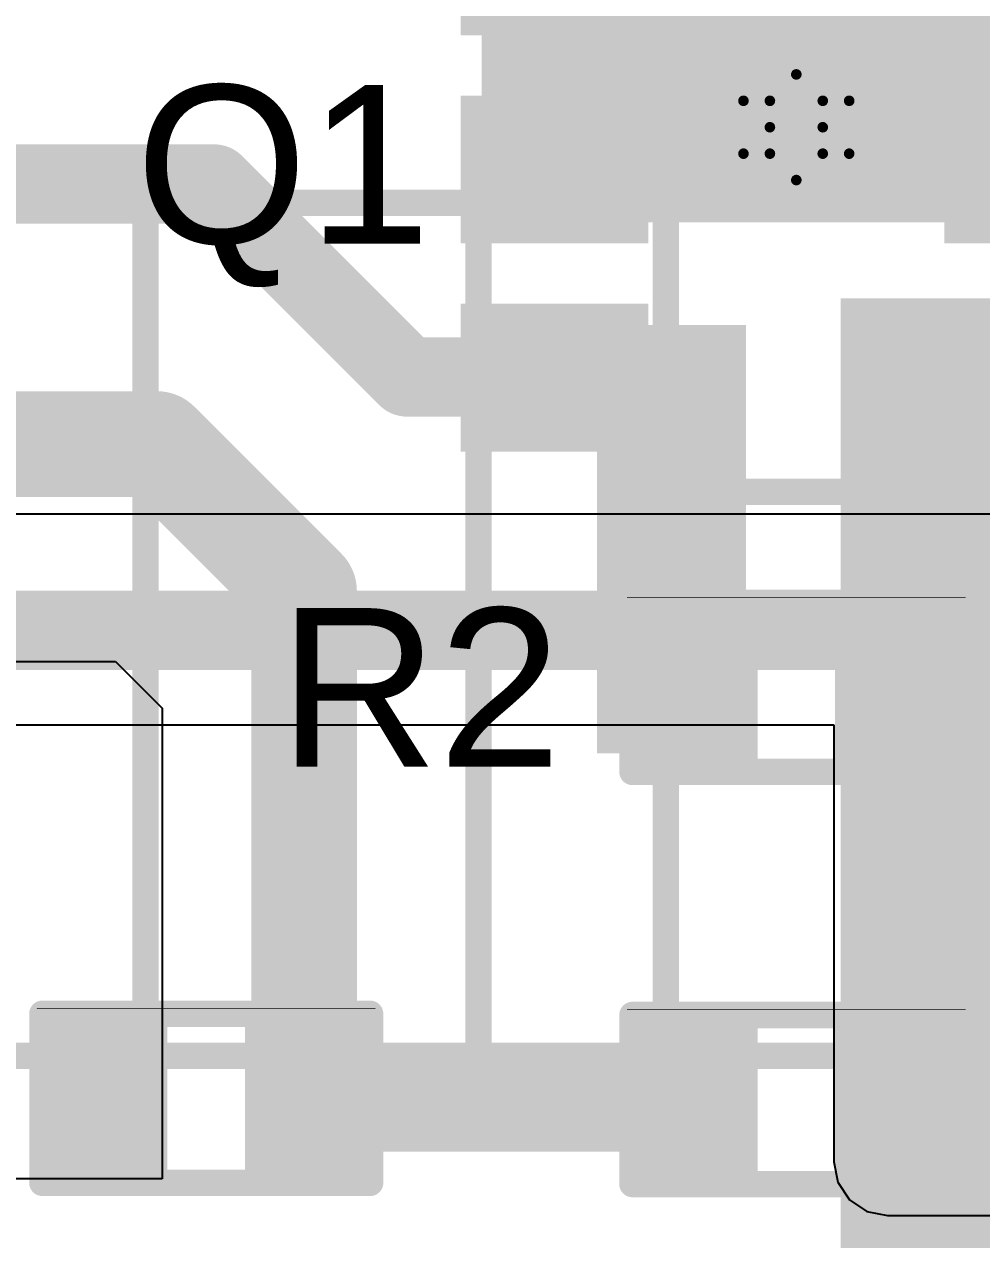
# Model space of a CAD drawing. Header units: inches. Extents: x -3 to 177, y -3 to 61.
# Drawn here: x 13.62 to 18.22, y 15.83 to 21.67 of the extents above; entities that cross this region are included whole.
import ezdxf

# ---------------------------------------------------------------- set-up
doc = ezdxf.new("R2010")
doc.units = ezdxf.units.IN
for name, color, linetype in [('Bottom Layer', 5, 'Continuous'), ('Bottom Overlay', 54, 'Continuous'), ('Bottom Solder', 6, 'Continuous'), ('Drill Drawing', 1, 'Continuous'), ('Top Layer', 1, 'Continuous'), ('Top Overlay', 2, 'Continuous'), ('Top Paste', 8, 'Continuous'), ('Top Solder', 216, 'Continuous'), ('Via Holes', 16, 'Continuous')]:
    doc.layers.add(name, color=color, linetype=linetype)
doc.styles.add('Arial', font='', dxfattribs={"height": 0.2})
doc.styles.get('Arial').set_extended_font_data('Arial')

# ---------------------------------------------------------------- blocks, each defined once
blk = doc.blocks.new('6_TSOP__3')
at = {"layer": 'Top Layer'}
for points in [[(-0.813, 1.255), (-0.813, 0.747), (-1.512, 0.747), (-1.512, 1.255)], [(1.512, 1.255), (1.512, 0.747), (0.813, 0.747), (0.813, 1.255)], [(-0.813, 0.254), (-0.813, -0.254), (-1.512, -0.254), (-1.512, 0.254)], [(1.512, 0.254), (1.512, -0.254), (0.813, -0.254), (0.813, 0.254)], [(-0.813, -0.747), (-0.813, -1.255), (-1.512, -1.255), (-1.512, -0.747)], [(1.512, -0.747), (1.512, -1.255), (0.813, -1.255), (0.813, -0.747)]]:
    blk.add_hatch(color=1, dxfattribs=at).paths.add_polyline_path(points)
at = {"layer": 'Top Paste'}
for points in [[(-0.813, 1.255), (-0.813, 0.747), (-1.512, 0.747), (-1.512, 1.255)], [(1.512, 1.255), (1.512, 0.747), (0.813, 0.747), (0.813, 1.255)], [(-0.813, 0.254), (-0.813, -0.254), (-1.512, -0.254), (-1.512, 0.254)], [(1.512, 0.254), (1.512, -0.254), (0.813, -0.254), (0.813, 0.254)], [(-0.813, -0.747), (-0.813, -1.255), (-1.512, -1.255), (-1.512, -0.747)], [(1.512, -0.747), (1.512, -1.255), (0.813, -1.255), (0.813, -0.747)]]:
    blk.add_hatch(color=8, dxfattribs=at).paths.add_polyline_path(points)
at = {"layer": 'Top Solder'}
for points in [[(-0.7114, 1.3566), (-0.7114, 0.6454), (-1.6136, 0.6454), (-1.6136, 1.3566)], [(1.6136, 1.3566), (1.6136, 0.6454), (0.7114, 0.6454), (0.7114, 1.3566)], [(-0.7114, 0.3556), (-0.7114, -0.3556), (-1.6136, -0.3556), (-1.6136, 0.3556)], [(1.6136, 0.3556), (1.6136, -0.3556), (0.7114, -0.3556), (0.7114, 0.3556)], [(-0.7114, -0.6454), (-0.7114, -1.3566), (-1.6136, -1.3566), (-1.6136, -0.6454)], [(1.6136, -0.6454), (1.6136, -1.3566), (0.7114, -1.3566), (0.7114, -0.6454)]]:
    blk.add_hatch(color=216, dxfattribs=at).paths.add_polyline_path(points)
at = {"layer": 'Top Overlay'}
for points in [[(-0.6996, 1.5488, 0.127, 0.127, 0), (0.7112, 1.5494, 0.127, 0.127, 0)], [(-0.6996, 1.3716, 0.127, 0.127, 0), (-0.6996, 1.5488, 0.127, 0.127, 0)], [(0.7112, 1.3722, 0.127, 0.127, 0), (0.7112, 1.5494, 0.127, 0.127, 0)], [(-1.8034, 0.889, 0.127, 0.127, 0), (-1.8034, 1.143, 0.127, 0.127, 0)], [(-1.8034, 1.143, 0.127, 0.127, 0), (-1.6764, 1.016, 0.127, 0.127, 0)], [(-1.8034, 0.889, 0.127, 0.127, 0), (-1.6764, 1.016, 0.127, 0.127, 0)], [(-0.6996, -1.5488, 0.127, 0.127, 0), (-0.6996, -1.3716, 0.127, 0.127, 0)], [(0.7112, -1.5494, 0.127, 0.127, 0), (0.7112, -1.3722, 0.127, 0.127, 0)], [(-0.6996, -1.5488, 0.127, 0.127, 0), (0.7112, -1.5494, 0.127, 0.127, 0)]]:
    blk.add_lwpolyline(points, format="xyseb", dxfattribs=at)
for points in [[(-0.7313, 1.5488, 0.0635, 0.0635, 1), (-0.6678, 1.5488, 0.0635, 0.0635, 1)], [(-0.7313, 1.5488, 0.0635, 0.0635, 1), (-0.6678, 1.5488, 0.0635, 0.0635, 1)], [(0.6794, 1.5494, 0.0635, 0.0635, 1), (0.7429, 1.5494, 0.0635, 0.0635, 1)], [(0.6794, 1.5494, 0.0635, 0.0635, 1), (0.7429, 1.5494, 0.0635, 0.0635, 1)], [(-0.7313, 1.3716, 0.0635, 0.0635, 1), (-0.6678, 1.3716, 0.0635, 0.0635, 1)], [(0.6794, 1.3722, 0.0635, 0.0635, 1), (0.7429, 1.3722, 0.0635, 0.0635, 1)], [(-1.8352, 1.143, 0.0635, 0.0635, 1), (-1.7716, 1.143, 0.0635, 0.0635, 1)], [(-1.8352, 1.143, 0.0635, 0.0635, 1), (-1.7716, 1.143, 0.0635, 0.0635, 1)], [(-1.7082, 1.016, 0.0635, 0.0635, 1), (-1.6446, 1.016, 0.0635, 0.0635, 1)], [(-1.7082, 1.016, 0.0635, 0.0635, 1), (-1.6446, 1.016, 0.0635, 0.0635, 1)], [(-1.8352, 0.889, 0.0635, 0.0635, 1), (-1.7716, 0.889, 0.0635, 0.0635, 1)], [(-1.8352, 0.889, 0.0635, 0.0635, 1), (-1.7716, 0.889, 0.0635, 0.0635, 1)], [(-0.7313, -1.3716, 0.0635, 0.0635, 1), (-0.6678, -1.3716, 0.0635, 0.0635, 1)], [(0.6794, -1.3722, 0.0635, 0.0635, 1), (0.7429, -1.3722, 0.0635, 0.0635, 1)], [(-0.7313, -1.5488, 0.0635, 0.0635, 1), (-0.6678, -1.5488, 0.0635, 0.0635, 1)], [(-0.7313, -1.5488, 0.0635, 0.0635, 1), (-0.6678, -1.5488, 0.0635, 0.0635, 1)], [(0.6794, -1.5494, 0.0635, 0.0635, 1), (0.7429, -1.5494, 0.0635, 0.0635, 1)], [(0.6794, -1.5494, 0.0635, 0.0635, 1), (0.7429, -1.5494, 0.0635, 0.0635, 1)]]:
    blk.add_lwpolyline(points, format="xyseb", close=True, dxfattribs=at)
blk = doc.blocks.new('R___0402_11')
at = {"layer": 'Top Layer'}
for points in [[(-0.6985, -0.3175), (-0.6985, 0.3175), (-0.2413, 0.3175), (-0.2413, -0.3175)], [(0.2413, -0.3175), (0.2413, 0.3175), (0.6985, 0.3175), (0.6985, -0.3175)]]:
    blk.add_hatch(color=1, dxfattribs=at).paths.add_polyline_path(points)
at = {"layer": 'Top Paste'}
for points in [[(-0.6985, -0.3175), (-0.6985, 0.3175), (-0.2413, 0.3175), (-0.2413, -0.3175)], [(0.2413, -0.3175), (0.2413, 0.3175), (0.6985, 0.3175), (0.6985, -0.3175)]]:
    blk.add_hatch(color=8, dxfattribs=at).paths.add_polyline_path(points)
at = {"layer": 'Top Solder'}
for points in [[(-0.7535, -0.3725), (-0.7535, 0.3725), (-0.1863, 0.3725), (-0.1863, -0.3725)], [(0.1863, -0.3725), (0.1863, 0.3725), (0.7535, 0.3725), (0.7535, -0.3725)]]:
    blk.add_hatch(color=216, dxfattribs=at).paths.add_polyline_path(points)
at = {"layer": 'Top Overlay'}
for points in [[(0.7874, 0.4064, 0.127, 0.127, 0), (-0.7874, 0.4064, 0.127, 0.127, 0)], [(-0.7874, 0.4064, 0.127, 0.127, 0), (-0.7874, -0.4064, 0.127, 0.127, 0)], [(0.7874, 0.4064, 0.127, 0.127, 0), (0.7874, -0.4064, 0.127, 0.127, 0)], [(0.7874, -0.4064, 0.127, 0.127, 0), (-0.7874, -0.4064, 0.127, 0.127, 0)], [(0.8128, -0.4318, 0.00323, 0.00323, 0), (-0.8128, -0.4318, 0.00323, 0.00323, 0)]]:
    blk.add_lwpolyline(points, format="xyseb", dxfattribs=at)
for points in [[(-0.8191, 0.4064, 0.0635, 0.0635, 1), (-0.7556, 0.4064, 0.0635, 0.0635, 1)], [(-0.8191, 0.4064, 0.0635, 0.0635, 1), (-0.7556, 0.4064, 0.0635, 0.0635, 1)], [(0.7556, 0.4064, 0.0635, 0.0635, 1), (0.8191, 0.4064, 0.0635, 0.0635, 1)], [(0.7556, 0.4064, 0.0635, 0.0635, 1), (0.8191, 0.4064, 0.0635, 0.0635, 1)], [(-0.8191, -0.4064, 0.0635, 0.0635, 1), (-0.7556, -0.4064, 0.0635, 0.0635, 1)], [(-0.8191, -0.4064, 0.0635, 0.0635, 1), (-0.7556, -0.4064, 0.0635, 0.0635, 1)], [(0.7556, -0.4064, 0.0635, 0.0635, 1), (0.8191, -0.4064, 0.0635, 0.0635, 1)], [(0.7556, -0.4064, 0.0635, 0.0635, 1), (0.8191, -0.4064, 0.0635, 0.0635, 1)], [(-0.8136, -0.4318, 0.00161, 0.00161, 1), (-0.812, -0.4318, 0.00161, 0.00161, 1)], [(0.812, -0.4318, 0.00161, 0.00161, 1), (0.8136, -0.4318, 0.00161, 0.00161, 1)]]:
    blk.add_lwpolyline(points, format="xyseb", close=True, dxfattribs=at)
blk = doc.blocks.new('R___0402_16')
at = {"layer": 'Top Layer'}
for points in [[(-0.6985, -0.3175), (-0.6985, 0.3175), (-0.2413, 0.3175), (-0.2413, -0.3175)], [(0.2413, -0.3175), (0.2413, 0.3175), (0.6985, 0.3175), (0.6985, -0.3175)]]:
    blk.add_hatch(color=1, dxfattribs=at).paths.add_polyline_path(points)
at = {"layer": 'Top Paste'}
for points in [[(-0.6985, -0.3175), (-0.6985, 0.3175), (-0.2413, 0.3175), (-0.2413, -0.3175)], [(0.2413, -0.3175), (0.2413, 0.3175), (0.6985, 0.3175), (0.6985, -0.3175)]]:
    blk.add_hatch(color=8, dxfattribs=at).paths.add_polyline_path(points)
at = {"layer": 'Top Solder'}
for points in [[(-0.7535, -0.3725), (-0.7535, 0.3725), (-0.1863, 0.3725), (-0.1863, -0.3725)], [(0.1863, -0.3725), (0.1863, 0.3725), (0.7535, 0.3725), (0.7535, -0.3725)]]:
    blk.add_hatch(color=216, dxfattribs=at).paths.add_polyline_path(points)
at = {"layer": 'Top Overlay'}
for points in [[(0.7874, 0.4064, 0.127, 0.127, 0), (-0.7874, 0.4064, 0.127, 0.127, 0)], [(-0.7874, 0.4064, 0.127, 0.127, 0), (-0.7874, -0.4064, 0.127, 0.127, 0)], [(0.7874, 0.4064, 0.127, 0.127, 0), (0.7874, -0.4064, 0.127, 0.127, 0)], [(0.7874, -0.4064, 0.127, 0.127, 0), (-0.7874, -0.4064, 0.127, 0.127, 0)], [(0.8128, -0.4318, 0.00323, 0.00323, 0), (-0.8128, -0.4318, 0.00323, 0.00323, 0)]]:
    blk.add_lwpolyline(points, format="xyseb", dxfattribs=at)
for points in [[(-0.8191, 0.4064, 0.0635, 0.0635, 1), (-0.7556, 0.4064, 0.0635, 0.0635, 1)], [(-0.8191, 0.4064, 0.0635, 0.0635, 1), (-0.7556, 0.4064, 0.0635, 0.0635, 1)], [(0.7556, 0.4064, 0.0635, 0.0635, 1), (0.8191, 0.4064, 0.0635, 0.0635, 1)], [(0.7556, 0.4064, 0.0635, 0.0635, 1), (0.8191, 0.4064, 0.0635, 0.0635, 1)], [(-0.8191, -0.4064, 0.0635, 0.0635, 1), (-0.7556, -0.4064, 0.0635, 0.0635, 1)], [(-0.8191, -0.4064, 0.0635, 0.0635, 1), (-0.7556, -0.4064, 0.0635, 0.0635, 1)], [(0.7556, -0.4064, 0.0635, 0.0635, 1), (0.8191, -0.4064, 0.0635, 0.0635, 1)], [(0.7556, -0.4064, 0.0635, 0.0635, 1), (0.8191, -0.4064, 0.0635, 0.0635, 1)], [(-0.8136, -0.4318, 0.00161, 0.00161, 1), (-0.812, -0.4318, 0.00161, 0.00161, 1)], [(0.812, -0.4318, 0.00161, 0.00161, 1), (0.8136, -0.4318, 0.00161, 0.00161, 1)]]:
    blk.add_lwpolyline(points, format="xyseb", close=True, dxfattribs=at)
blk = doc.blocks.new('R___0402_18')
at = {"layer": 'Top Layer'}
for points in [[(-0.6985, -0.3175), (-0.6985, 0.3175), (-0.2413, 0.3175), (-0.2413, -0.3175)], [(0.2413, -0.3175), (0.2413, 0.3175), (0.6985, 0.3175), (0.6985, -0.3175)]]:
    blk.add_hatch(color=1, dxfattribs=at).paths.add_polyline_path(points)
at = {"layer": 'Top Paste'}
for points in [[(-0.6985, -0.3175), (-0.6985, 0.3175), (-0.2413, 0.3175), (-0.2413, -0.3175)], [(0.2413, -0.3175), (0.2413, 0.3175), (0.6985, 0.3175), (0.6985, -0.3175)]]:
    blk.add_hatch(color=8, dxfattribs=at).paths.add_polyline_path(points)
at = {"layer": 'Top Solder'}
for points in [[(-0.7535, -0.3725), (-0.7535, 0.3725), (-0.1863, 0.3725), (-0.1863, -0.3725)], [(0.1863, -0.3725), (0.1863, 0.3725), (0.7535, 0.3725), (0.7535, -0.3725)]]:
    blk.add_hatch(color=216, dxfattribs=at).paths.add_polyline_path(points)
at = {"layer": 'Top Overlay'}
for points in [[(0.7874, 0.4064, 0.127, 0.127, 0), (-0.7874, 0.4064, 0.127, 0.127, 0)], [(-0.7874, 0.4064, 0.127, 0.127, 0), (-0.7874, -0.4064, 0.127, 0.127, 0)], [(0.7874, 0.4064, 0.127, 0.127, 0), (0.7874, -0.4064, 0.127, 0.127, 0)], [(0.7874, -0.4064, 0.127, 0.127, 0), (-0.7874, -0.4064, 0.127, 0.127, 0)], [(0.8128, -0.4318, 0.00323, 0.00323, 0), (-0.8128, -0.4318, 0.00323, 0.00323, 0)]]:
    blk.add_lwpolyline(points, format="xyseb", dxfattribs=at)
for points in [[(-0.8191, 0.4064, 0.0635, 0.0635, 1), (-0.7556, 0.4064, 0.0635, 0.0635, 1)], [(-0.8191, 0.4064, 0.0635, 0.0635, 1), (-0.7556, 0.4064, 0.0635, 0.0635, 1)], [(0.7556, 0.4064, 0.0635, 0.0635, 1), (0.8191, 0.4064, 0.0635, 0.0635, 1)], [(0.7556, 0.4064, 0.0635, 0.0635, 1), (0.8191, 0.4064, 0.0635, 0.0635, 1)], [(-0.8191, -0.4064, 0.0635, 0.0635, 1), (-0.7556, -0.4064, 0.0635, 0.0635, 1)], [(-0.8191, -0.4064, 0.0635, 0.0635, 1), (-0.7556, -0.4064, 0.0635, 0.0635, 1)], [(0.7556, -0.4064, 0.0635, 0.0635, 1), (0.8191, -0.4064, 0.0635, 0.0635, 1)], [(0.7556, -0.4064, 0.0635, 0.0635, 1), (0.8191, -0.4064, 0.0635, 0.0635, 1)], [(-0.8136, -0.4318, 0.00161, 0.00161, 1), (-0.812, -0.4318, 0.00161, 0.00161, 1)], [(0.812, -0.4318, 0.00161, 0.00161, 1), (0.8136, -0.4318, 0.00161, 0.00161, 1)]]:
    blk.add_lwpolyline(points, format="xyseb", close=True, dxfattribs=at)
blk = doc.blocks.new('B01_A_7P_R4_MALE_B_20')
at = {"layer": 'Bottom Overlay'}
for points in [[(4.2, 2.7112, 0.127, 0.127, 0), (4.2, 6.8112, 0.127, 0.127, 0)], [(4.2, 6.8112, 0.127, 0.127, 0), (5.8, 6.8112, 0.127, 0.127, 0)], [(5.8, 2.7112, 0.127, 0.127, 0), (5.8, 6.8112, 0.127, 0.127, 0)], [(6.7, 2.7112, 0.127, 0.127, 0), (6.7, 6.8112, 0.127, 0.127, 0)], [(6.7, 6.8112, 0.127, 0.127, 0), (8.3, 6.8112, 0.127, 0.127, 0)], [(0, 2.7112, 0.127, 0.127, 0), (9.75, 2.7112, 0.127, 0.127, 0)]]:
    blk.add_lwpolyline(points, format="xyseb", dxfattribs=at)
for points in [[(4.1682, 6.8112, 0.0635, 0.0635, 1), (4.2317, 6.8112, 0.0635, 0.0635, 1)], [(4.1682, 6.8112, 0.0635, 0.0635, 1), (4.2317, 6.8112, 0.0635, 0.0635, 1)], [(5.7683, 6.8112, 0.0635, 0.0635, 1), (5.8318, 6.8112, 0.0635, 0.0635, 1)], [(5.7683, 6.8112, 0.0635, 0.0635, 1), (5.8318, 6.8112, 0.0635, 0.0635, 1)], [(6.6682, 6.8112, 0.0635, 0.0635, 1), (6.7317, 6.8112, 0.0635, 0.0635, 1)], [(6.6682, 6.8112, 0.0635, 0.0635, 1), (6.7317, 6.8112, 0.0635, 0.0635, 1)], [(4.1682, 2.7112, 0.0635, 0.0635, 1), (4.2317, 2.7112, 0.0635, 0.0635, 1)], [(5.7683, 2.7112, 0.0635, 0.0635, 1), (5.8318, 2.7112, 0.0635, 0.0635, 1)], [(6.6682, 2.7112, 0.0635, 0.0635, 1), (6.7317, 2.7112, 0.0635, 0.0635, 1)]]:
    blk.add_lwpolyline(points, format="xyseb", close=True, dxfattribs=at)

msp = doc.modelspace()

# ---------------------------------------------------------------- hatches: boundary and pattern name
at = {"layer": 'Bottom Layer'}
h = msp.add_hatch(color=5, dxfattribs=at)
edge = h.paths.add_edge_path()
edge.add_arc((17.3276, 21.1746), 0.3, 0, 360)
msp.add_hatch(color=5, dxfattribs=at).paths.add_polyline_path([(17.7664, 16.2021), (20.4844, 16.2021), (20.4844, 19.013), (17.7664, 19.013)])
at = {"layer": 'Bottom Solder'}
h = msp.add_hatch(color=6, dxfattribs=at)
edge = h.paths.add_edge_path()
edge.add_arc((17.3276, 21.1746), 0.4016, 0, 360)
at = {"layer": 'Top Layer'}
for points in [[(17.5689, 20.7174), (20.447, 20.7174), (20.447, 23.7781), (17.5689, 23.7781)], [(15.8156, 20.7174), (20.1168, 20.7174), (20.1168, 22.6568), (15.8156, 22.6568)], [(17.5411, 16.1835), (20.447, 16.1835), (20.447, 20.3526), (17.5411, 20.3526)], [(15.8156, 19.7164), (17.0863, 19.7164), (17.0863, 20.2244), (15.8156, 20.2244)], [(16.3696, 18.1647), (17.0863, 18.1647), (17.0863, 20.2244), (16.3696, 20.2244)], [(17.5411, 15.6464), (22.179, 15.6464), (22.179, 17.9312), (17.5411, 17.9312)]]:
    msp.add_hatch(color=1, dxfattribs=at).paths.add_polyline_path(points)
h = msp.add_hatch(color=1, dxfattribs=at)
edge = h.paths.add_edge_path()
edge.add_arc((17.3276, 21.1746), 0.3, 0, 360)
at = {"layer": 'Top Solder'}
h = msp.add_hatch(color=216, dxfattribs=at)
edge = h.paths.add_edge_path()
edge.add_arc((17.3276, 21.1746), 0.4016, 0, 360)
at = {"layer": 'Via Holes'}
h = msp.add_hatch(color=7, dxfattribs=at)
edge = h.paths.add_edge_path()
edge.add_arc((17.3276, 21.1746), 0.15, 0, 360)

# ---------------------------------------------------------------- linework, layer by layer
at = {"layer": 'Bottom Layer'}
for p, q in [((22.241, 19.3149), (3.0988, 19.3149)), ((7.7684, 18.3028), (17.5074, 18.3028)), ((17.5074, 18.3028), (17.5074, 16.2021)), ((17.5074, 16.2021), (17.5271, 16.103)), ((17.5271, 16.103), (17.5832, 16.019)), ((17.5832, 16.019), (17.6672, 15.9629)), ((17.6672, 15.9629), (17.7664, 15.9432)), ((17.7664, 15.9432), (20.4844, 15.9432))]:
    msp.add_line(p, q, dxfattribs=at)
for points in [[(7.5393, 18.756, 0.381, 0.381, 0), (18.0234, 18.756, 0.381, 0.381, 0)], [(18.0234, 18.756, 0.381, 0.381, 0), (19.1254, 17.654, 0.381, 0.381, 0)]]:
    msp.add_lwpolyline(points, format="xyseb", dxfattribs=at)
msp.add_lwpolyline([(17.9281, 18.756, 0.1905, 0.1905, 1), (18.1186, 18.756, 0.1905, 0.1905, 1)], format="xyseb", close=True, dxfattribs=at)
msp.add_lwpolyline([(17.9281, 18.756, 0.1905, 0.1905, 1), (18.1186, 18.756, 0.1905, 0.1905, 1)], format="xyseb", close=True, dxfattribs=at)
at = {"layer": 'Drill Drawing'}
for points in [[(17.2006, 21.3016, 0.0508, 0.0508, 0), (17.3276, 21.4286, 0.0508, 0.0508, 0)], [(17.3276, 21.4286, 0.0508, 0.0508, 0), (17.4546, 21.3016, 0.0508, 0.0508, 0)], [(17.0736, 21.3016, 0.0508, 0.0508, 0), (17.2006, 21.1746, 0.0508, 0.0508, 0)], [(17.0736, 21.3016, 0.0508, 0.0508, 0), (17.2006, 21.3016, 0.0508, 0.0508, 0)], [(17.4546, 21.3016, 0.0508, 0.0508, 0), (17.5816, 21.3016, 0.0508, 0.0508, 0)], [(17.4546, 21.1746, 0.0508, 0.0508, 0), (17.5816, 21.3016, 0.0508, 0.0508, 0)], [(17.0736, 21.0476, 0.0508, 0.0508, 0), (17.2006, 21.1746, 0.0508, 0.0508, 0)], [(17.4546, 21.1746, 0.0508, 0.0508, 0), (17.5816, 21.0476, 0.0508, 0.0508, 0)], [(17.0736, 21.0476, 0.0508, 0.0508, 0), (17.2006, 21.0476, 0.0508, 0.0508, 0)], [(17.2006, 21.0476, 0.0508, 0.0508, 0), (17.3276, 20.9206, 0.0508, 0.0508, 0)], [(17.3276, 20.9206, 0.0508, 0.0508, 0), (17.4546, 21.0476, 0.0508, 0.0508, 0)], [(17.4546, 21.0476, 0.0508, 0.0508, 0), (17.5816, 21.0476, 0.0508, 0.0508, 0)]]:
    msp.add_lwpolyline(points, format="xyseb", dxfattribs=at)
for points in [[(17.3149, 21.4286, 0.0254, 0.0254, 1), (17.3403, 21.4286, 0.0254, 0.0254, 1)], [(17.3149, 21.4286, 0.0254, 0.0254, 1), (17.3403, 21.4286, 0.0254, 0.0254, 1)], [(17.0609, 21.3016, 0.0254, 0.0254, 1), (17.0863, 21.3016, 0.0254, 0.0254, 1)], [(17.0609, 21.3016, 0.0254, 0.0254, 1), (17.0863, 21.3016, 0.0254, 0.0254, 1)], [(17.1879, 21.3016, 0.0254, 0.0254, 1), (17.2133, 21.3016, 0.0254, 0.0254, 1)], [(17.1879, 21.3016, 0.0254, 0.0254, 1), (17.2133, 21.3016, 0.0254, 0.0254, 1)], [(17.4419, 21.3016, 0.0254, 0.0254, 1), (17.4673, 21.3016, 0.0254, 0.0254, 1)], [(17.4419, 21.3016, 0.0254, 0.0254, 1), (17.4673, 21.3016, 0.0254, 0.0254, 1)], [(17.5689, 21.3016, 0.0254, 0.0254, 1), (17.5943, 21.3016, 0.0254, 0.0254, 1)], [(17.5689, 21.3016, 0.0254, 0.0254, 1), (17.5943, 21.3016, 0.0254, 0.0254, 1)], [(17.1879, 21.1746, 0.0254, 0.0254, 1), (17.2133, 21.1746, 0.0254, 0.0254, 1)], [(17.1879, 21.1746, 0.0254, 0.0254, 1), (17.2133, 21.1746, 0.0254, 0.0254, 1)], [(17.4419, 21.1746, 0.0254, 0.0254, 1), (17.4673, 21.1746, 0.0254, 0.0254, 1)], [(17.4419, 21.1746, 0.0254, 0.0254, 1), (17.4673, 21.1746, 0.0254, 0.0254, 1)], [(17.0609, 21.0476, 0.0254, 0.0254, 1), (17.0863, 21.0476, 0.0254, 0.0254, 1)], [(17.0609, 21.0476, 0.0254, 0.0254, 1), (17.0863, 21.0476, 0.0254, 0.0254, 1)], [(17.1879, 21.0476, 0.0254, 0.0254, 1), (17.2133, 21.0476, 0.0254, 0.0254, 1)], [(17.1879, 21.0476, 0.0254, 0.0254, 1), (17.2133, 21.0476, 0.0254, 0.0254, 1)], [(17.4419, 21.0476, 0.0254, 0.0254, 1), (17.4673, 21.0476, 0.0254, 0.0254, 1)], [(17.4419, 21.0476, 0.0254, 0.0254, 1), (17.4673, 21.0476, 0.0254, 0.0254, 1)], [(17.5689, 21.0476, 0.0254, 0.0254, 1), (17.5943, 21.0476, 0.0254, 0.0254, 1)], [(17.5689, 21.0476, 0.0254, 0.0254, 1), (17.5943, 21.0476, 0.0254, 0.0254, 1)], [(17.3149, 20.9206, 0.0254, 0.0254, 1), (17.3403, 20.9206, 0.0254, 0.0254, 1)], [(17.3149, 20.9206, 0.0254, 0.0254, 1), (17.3403, 20.9206, 0.0254, 0.0254, 1)]]:
    msp.add_lwpolyline(points, format="xyseb", close=True, dxfattribs=at)
at = {"layer": 'Top Layer'}
for p, q in [((11.0133, 18.6063), (14.0562, 18.6063)), ((14.0562, 18.6063), (14.2796, 18.3829)), ((14.2796, 18.3829), (14.2796, 16.12)), ((14.2796, 16.12), (11.7, 16.12))]:
    msp.add_line(p, q, dxfattribs=at)
for points in [[(11.0001, 20.9019, 0.381, 0.381, 0), (14.5297, 20.9019, 0.381, 0.381, 0)], [(14.5297, 20.9019, 0.381, 0.381, 0), (15.4578, 19.9738, 0.381, 0.381, 0)], [(15.4578, 19.9738, 0.381, 0.381, 0), (16.0061, 19.9738, 0.381, 0.381, 0)], [(16.0061, 19.9738, 0.381, 0.381, 0), (16.0095, 19.9704, 0.381, 0.381, 0)], [(16.0095, 19.9704, 0.381, 0.381, 0), (16.1651, 19.9704, 0.381, 0.381, 0)], [(11.5713, 19.6518, 0.508, 0.508, 0), (14.2553, 19.6518, 0.508, 0.508, 0)], [(14.2553, 19.6518, 0.508, 0.508, 0), (14.9619, 18.9452, 0.508, 0.508, 0)], [(14.9619, 16.5068, 0.508, 0.508, 0), (14.9619, 18.9452, 0.508, 0.508, 0)], [(14.9619, 16.5068, 0.508, 0.508, 0), (14.9648, 16.5039, 0.508, 0.508, 0)], [(14.9648, 16.5039, 0.508, 0.508, 0), (16.8548, 16.5039, 0.508, 0.508, 0)], [(16.8548, 16.5039, 0.508, 0.508, 0), (16.8577, 16.501, 0.508, 0.508, 0)]]:
    msp.add_lwpolyline(points, format="xyseb", dxfattribs=at)
for points in [[(14.4344, 20.9019, 0.1905, 0.1905, 1), (14.6249, 20.9019, 0.1905, 0.1905, 1)], [(14.4344, 20.9019, 0.1905, 0.1905, 1), (14.6249, 20.9019, 0.1905, 0.1905, 1)], [(15.3626, 19.9738, 0.1905, 0.1905, 1), (15.5531, 19.9738, 0.1905, 0.1905, 1)], [(15.3626, 19.9738, 0.1905, 0.1905, 1), (15.5531, 19.9738, 0.1905, 0.1905, 1)], [(15.9108, 19.9738, 0.1905, 0.1905, 1), (16.1013, 19.9738, 0.1905, 0.1905, 1)], [(15.9108, 19.9738, 0.1905, 0.1905, 1), (16.1013, 19.9738, 0.1905, 0.1905, 1)], [(15.9142, 19.9704, 0.1905, 0.1905, 1), (16.1047, 19.9704, 0.1905, 0.1905, 1)], [(15.9142, 19.9704, 0.1905, 0.1905, 1), (16.1047, 19.9704, 0.1905, 0.1905, 1)], [(16.0698, 19.9704, 0.1905, 0.1905, 1), (16.2603, 19.9704, 0.1905, 0.1905, 1)], [(14.1283, 19.6518, 0.254, 0.254, 1), (14.3823, 19.6518, 0.254, 0.254, 1)], [(14.1283, 19.6518, 0.254, 0.254, 1), (14.3823, 19.6518, 0.254, 0.254, 1)], [(14.8349, 18.9452, 0.254, 0.254, 1), (15.0889, 18.9452, 0.254, 0.254, 1)], [(14.8349, 18.9452, 0.254, 0.254, 1), (15.0889, 18.9452, 0.254, 0.254, 1)], [(14.8349, 16.5068, 0.254, 0.254, 1), (15.0889, 16.5068, 0.254, 0.254, 1)], [(14.8349, 16.5068, 0.254, 0.254, 1), (15.0889, 16.5068, 0.254, 0.254, 1)], [(14.8378, 16.5039, 0.254, 0.254, 1), (15.0918, 16.5039, 0.254, 0.254, 1)], [(14.8378, 16.5039, 0.254, 0.254, 1), (15.0918, 16.5039, 0.254, 0.254, 1)], [(16.7278, 16.5039, 0.254, 0.254, 1), (16.9818, 16.5039, 0.254, 0.254, 1)], [(16.7278, 16.5039, 0.254, 0.254, 1), (16.9818, 16.5039, 0.254, 0.254, 1)], [(16.7307, 16.501, 0.254, 0.254, 1), (16.9847, 16.501, 0.254, 0.254, 1)]]:
    msp.add_lwpolyline(points, format="xyseb", close=True, dxfattribs=at)

# ---------------------------------------------------------------- block references
for name, p in [('6_TSOP__3', (17.3276, 20.9714)), ('B01_A_7P_R4_MALE_B_20', (10, 14))]:
    msp.add_blockref(name, p)
at = {"rotation": 180}
for name, p in [('R___0402_18', (17.3276, 18.4822)), ('R___0402_11', (14.492, 16.5068)), ('R___0402_16', (17.3276, 16.501))]:
    msp.add_blockref(name, p, dxfattribs=at)

# ---------------------------------------------------------------- texts
at = {"layer": 'Top Overlay', "style": 'Arial'}
for s, p in [('Q1', (14.1515, 20.6151)), ('R2', (14.8386, 18.1013))]:
    msp.add_text(s, height=0.762, dxfattribs=at).set_placement(p)

doc.saveas('drawing.dxf')
